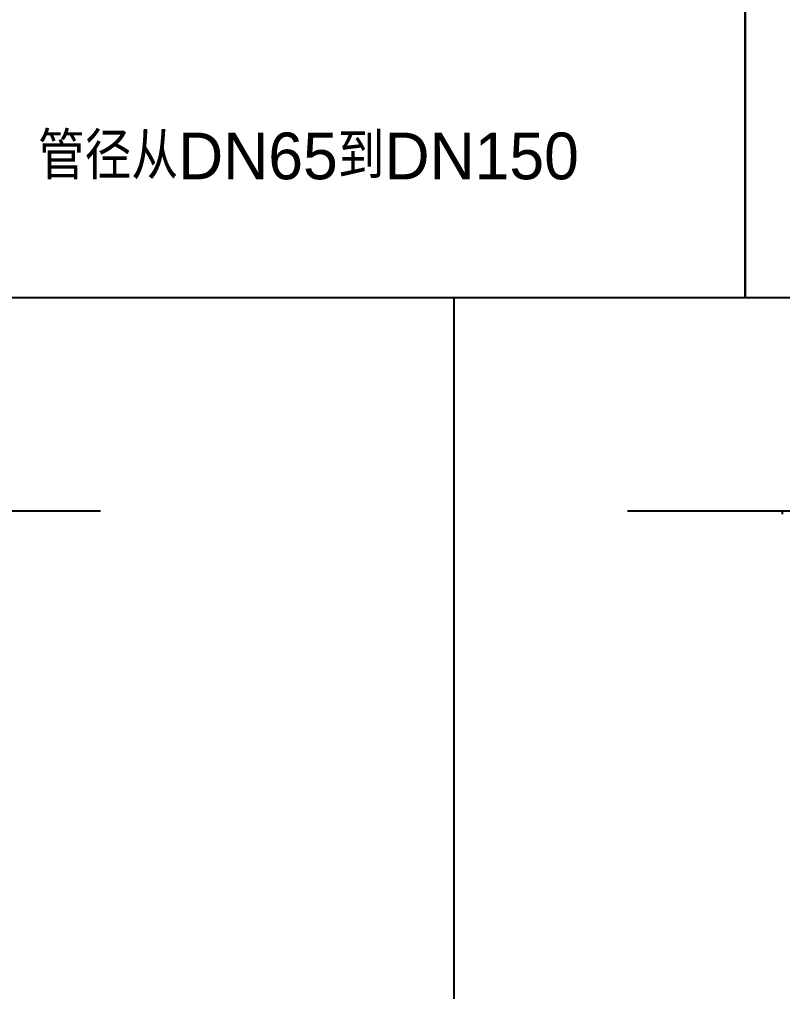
# Model space of a CAD drawing. Extents: x 27938 to 650306, y -92720 to 1524912.
# Drawn here: x 304004 to 313807, y 827380 to 839870 of the extents above; entities that cross this region are included whole.
import ezdxf

# ---------------------------------------------------------------- set-up
doc = ezdxf.new("R2010")
doc.units = 0
doc.header["$LTSCALE"] = 1000
doc.header["$MEASUREMENT"] = 0
doc.layers.add('bz', color=2, linetype='Continuous')
doc.styles.add('中西文等高字体', font='HZTXT_E.shx', dxfattribs={"width": 0.7, "height": 4, "bigfont": 'hztxt.shx'})

msp = doc.modelspace()

# ---------------------------------------------------------------- linework, layer by layer
at = {"color": 7}
for p, q in [((309593.1, 836294.1), (285515.5, 836298.1)), ((309590.7, 817284.7), (309590.7, 836294.1)), ((332328.1, 836294.1), (309593.1, 836294.1))]:
    msp.add_line(p, q, dxfattribs=at)
msp.add_line((313807.3, 833513.8), (313807.3, 833554.7))
for points in [[(298188.5, 851149.4), (313326.9, 851149.4), (313326.9, 836294.1), (298188.5, 836294.1)], [(313326.9, 851149.4), (332327.5, 851149.4), (332323.2, 836294.1), (313326.9, 836294.1)]]:
    msp.add_lwpolyline(points, close=True)
at = {"layer": 'bz'}
for p, q in [((290464.2, 833554.7), (305044.2, 833554.7)), ((311814.2, 833554.7), (329886.2, 833554.7))]:
    msp.add_line(p, q, dxfattribs=at)

# ---------------------------------------------------------------- texts
at = {"layer": 'bz', "color": 7, "style": '中西文等高字体'}
msp.add_text('管径从DN65到DN150', height=600, dxfattribs=at).set_placement((304242, 837816.6))

doc.saveas('drawing.dxf')
